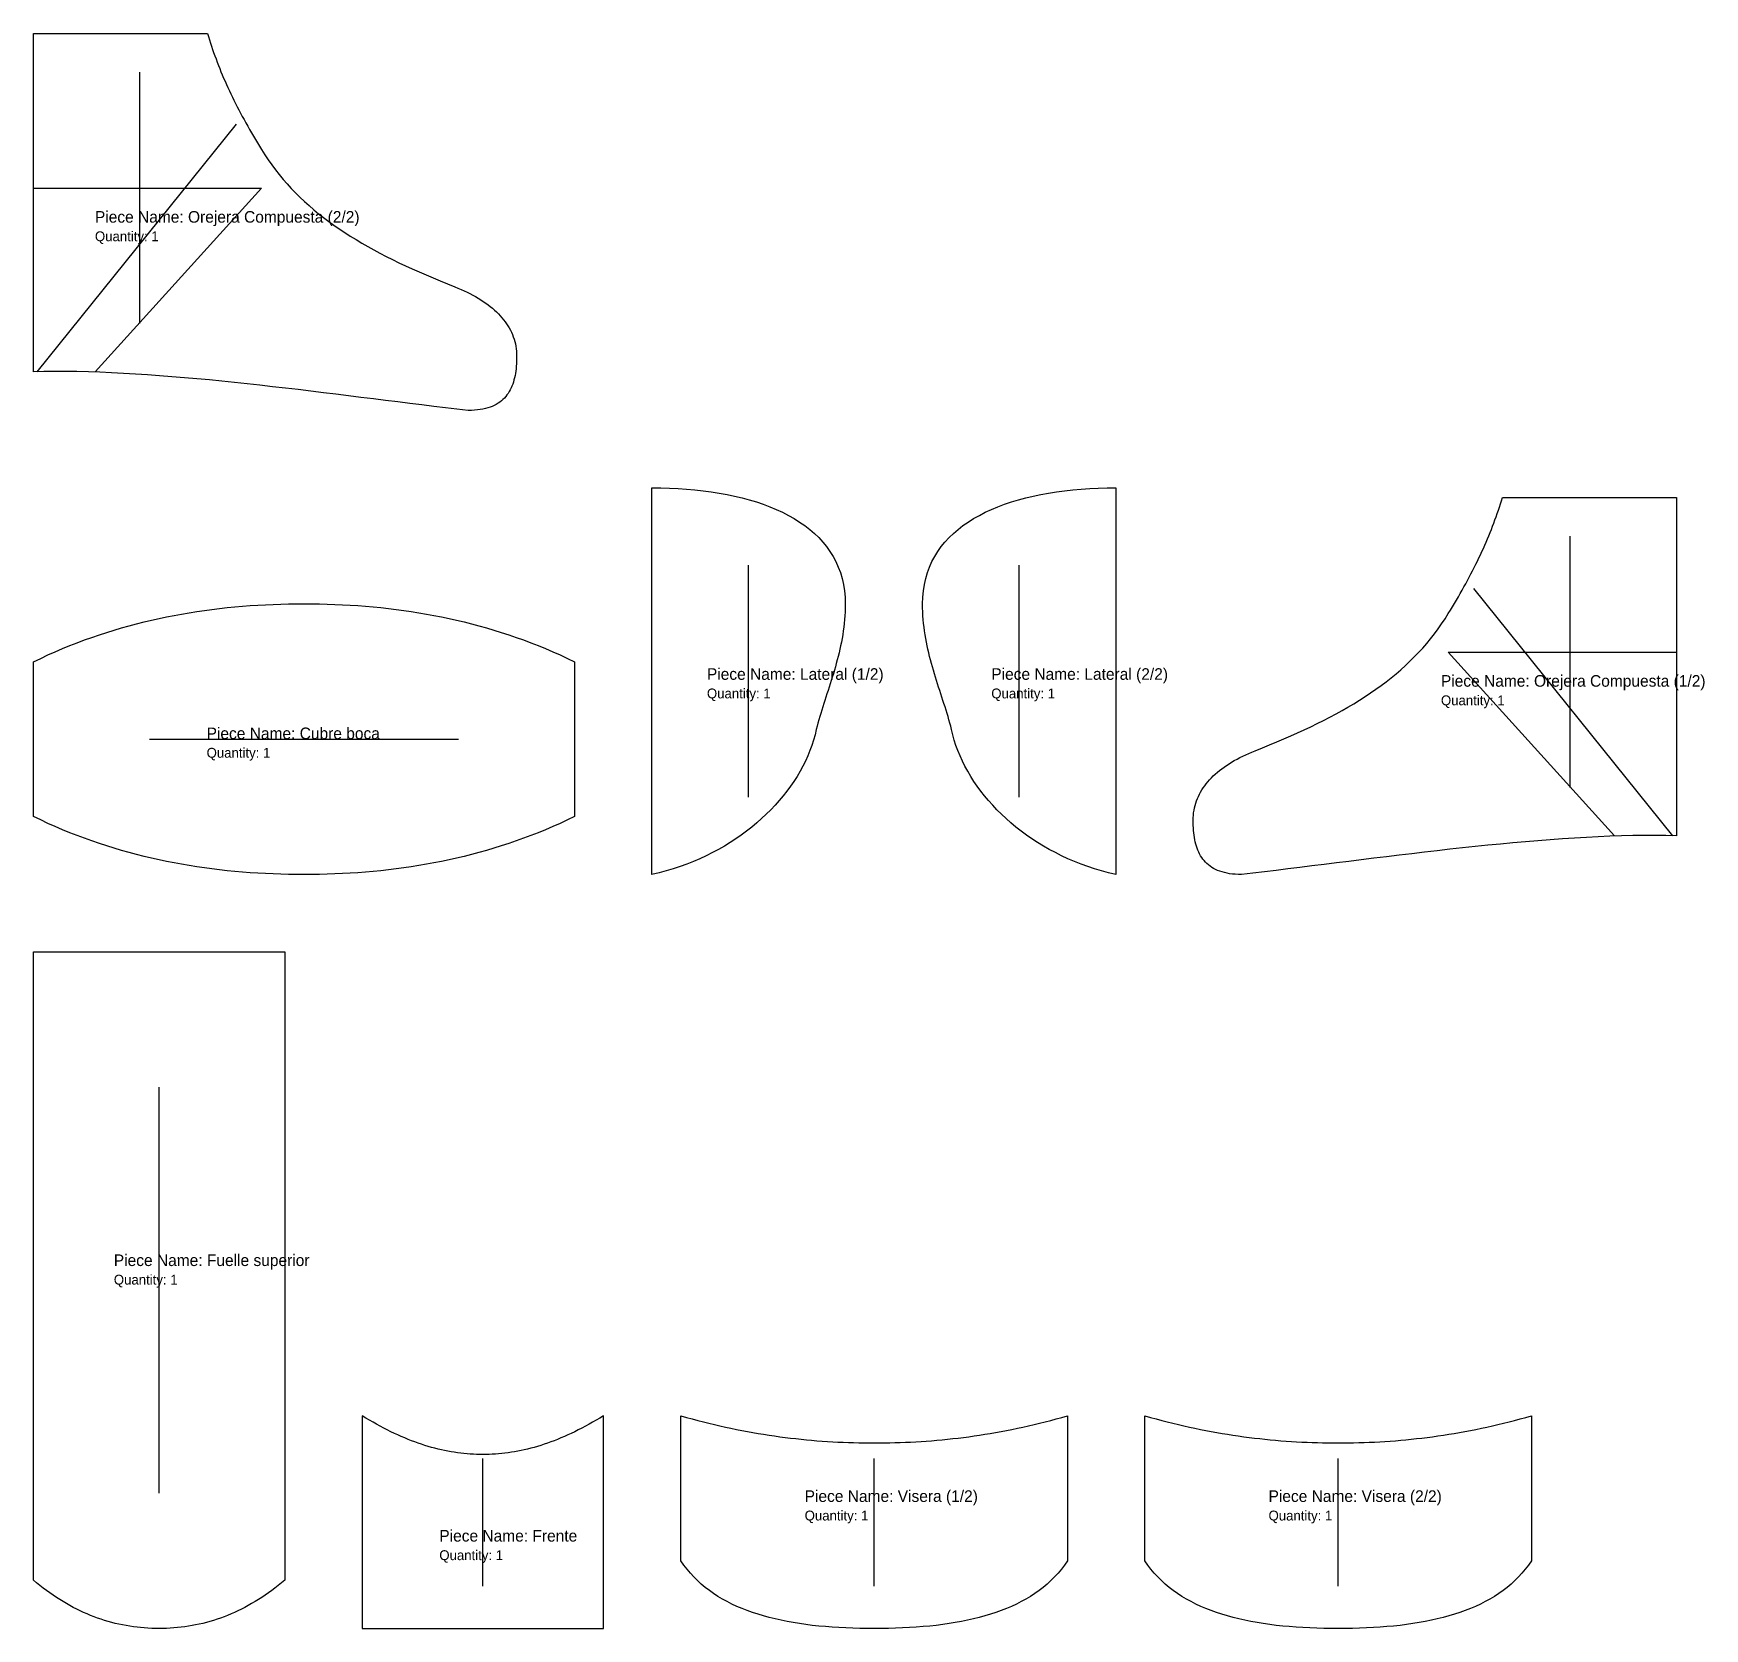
# Model space of a CAD drawing. Extents: x 0 to 86.5, y 0 to 82.5.
import ezdxf

# ---------------------------------------------------------------- set-up
doc = ezdxf.new("R2010")
doc.units = 0
for name, color, linetype in [('1', 7, 'Continuous'), ('4', 1, 'Continuous'), ('7', 3, 'Continuous'), ('8', 5, 'Continuous')]:
    doc.layers.add(name, color=color, linetype=linetype)

# ---------------------------------------------------------------- blocks, each defined once
blk = doc.blocks.new('PIECE_1_FUELLE_SUPERIOR')
at = {"layer": '1'}
blk.add_lwpolyline([(0, 2.5), (0, 35), (13, 35), (13, 2.5), (12.833, 2.36), (12.665, 2.225), (12.496, 2.094), (12.326, 1.967), (12.155, 1.843), (11.984, 1.725), (11.811, 1.61), (11.638, 1.499), (11.464, 1.392), (11.289, 1.29), (11.114, 1.191), (10.937, 1.096), (10.76, 1.006), (10.582, 0.919), (10.403, 0.837), (10.224, 0.758), (10.043, 0.683), (9.863, 0.613), (9.681, 0.546), (9.499, 0.483), (9.316, 0.424), (9.132, 0.369), (8.948, 0.318), (8.763, 0.27), (8.577, 0.227), (8.391, 0.187), (8.205, 0.152), (8.017, 0.12), (7.83, 0.091), (7.641, 0.067), (7.452, 0.047), (7.263, 0.03), (7.073, 0.017), (6.882, 0.007), (6.691, 0.002), (6.5, 0), (6.309, 0.002), (6.118, 0.007), (5.927, 0.017), (5.737, 0.03), (5.548, 0.047), (5.359, 0.067), (5.17, 0.091), (4.983, 0.12), (4.795, 0.152), (4.609, 0.187), (4.423, 0.227), (4.237, 0.27), (4.052, 0.318), (3.868, 0.369), (3.684, 0.424), (3.501, 0.483), (3.319, 0.546), (3.138, 0.613), (2.957, 0.683), (2.776, 0.758), (2.597, 0.837), (2.418, 0.919), (2.24, 1.006), (2.063, 1.096), (1.886, 1.191), (1.711, 1.29), (1.536, 1.392), (1.362, 1.499), (1.189, 1.61), (1.016, 1.725), (0.845, 1.843), (0.674, 1.967), (0.504, 2.094), (0.335, 2.225), (0.167, 2.36)], close=True, dxfattribs=at)
at = {"layer": '7'}
blk.add_line((6.5, 7), (6.5, 28), dxfattribs=at)
at = {"layer": '8'}
for s, height, p in [('Piece Name: Fuelle superior', 0.6, (4.16, 18.75)), ('Quantity: 1', 0.51, (4.16, 17.79))]:
    blk.add_text(s, height=height, dxfattribs=at).set_placement(p)
blk = doc.blocks.new('PIECE_2_FRENTE')
at = {"layer": '1'}
blk.add_lwpolyline([(0, 0), (12.5, 0), (12.5, 11), (12.309, 10.885), (12.119, 10.774), (11.931, 10.667), (11.744, 10.563), (11.558, 10.462), (11.374, 10.366), (11.191, 10.273), (11.008, 10.183), (10.827, 10.097), (10.647, 10.014), (10.469, 9.935), (10.291, 9.859), (10.114, 9.787), (9.938, 9.718), (9.763, 9.652), (9.589, 9.59), (9.416, 9.531), (9.244, 9.475), (9.072, 9.422), (8.902, 9.373), (8.732, 9.327), (8.562, 9.284), (8.394, 9.244), (8.226, 9.207), (8.059, 9.174), (7.892, 9.143), (7.726, 9.116), (7.56, 9.091), (7.395, 9.07), (7.23, 9.051), (7.066, 9.035), (6.902, 9.022), (6.739, 9.013), (6.576, 9.006), (6.413, 9.001), (6.25, 9), (6.087, 9.001), (5.924, 9.006), (5.761, 9.013), (5.598, 9.022), (5.434, 9.035), (5.27, 9.051), (5.105, 9.07), (4.94, 9.091), (4.774, 9.116), (4.608, 9.143), (4.441, 9.174), (4.274, 9.207), (4.106, 9.244), (3.938, 9.284), (3.768, 9.327), (3.598, 9.373), (3.428, 9.422), (3.256, 9.475), (3.084, 9.531), (2.911, 9.59), (2.737, 9.652), (2.562, 9.718), (2.386, 9.787), (2.209, 9.859), (2.031, 9.935), (1.853, 10.014), (1.673, 10.097), (1.492, 10.183), (1.309, 10.273), (1.126, 10.366), (0.942, 10.462), (0.756, 10.563), (0.569, 10.667), (0.381, 10.774), (0.191, 10.885), (0, 11)], close=True, dxfattribs=at)
at = {"layer": '7'}
blk.add_line((6.25, 2.2), (6.25, 8.8), dxfattribs=at)
at = {"layer": '8'}
for s, height, p in [('Piece Name: Frente', 0.6, (4, 4.5)), ('Quantity: 1', 0.51, (4, 3.54))]:
    blk.add_text(s, height=height, dxfattribs=at).set_placement(p)
blk = doc.blocks.new('PIECE_3_VISERA_1')
at = {"layer": '1'}
blk.add_lwpolyline([(0, 3.5), (0, 11), (0.291, 10.918), (0.581, 10.839), (0.871, 10.762), (1.159, 10.689), (1.447, 10.618), (1.734, 10.549), (2.02, 10.483), (2.305, 10.42), (2.589, 10.359), (2.873, 10.301), (3.155, 10.246), (3.437, 10.193), (3.718, 10.142), (3.998, 10.094), (4.278, 10.048), (4.557, 10.005), (4.835, 9.964), (5.113, 9.925), (5.389, 9.889), (5.665, 9.855), (5.941, 9.823), (6.215, 9.793), (6.49, 9.766), (6.763, 9.741), (7.036, 9.718), (7.308, 9.697), (7.58, 9.678), (7.851, 9.661), (8.121, 9.647), (8.391, 9.634), (8.661, 9.624), (8.929, 9.615), (9.198, 9.608), (9.466, 9.604), (9.733, 9.601), (10, 9.6), (10.267, 9.601), (10.534, 9.604), (10.802, 9.608), (11.071, 9.615), (11.339, 9.624), (11.609, 9.634), (11.879, 9.647), (12.149, 9.661), (12.42, 9.678), (12.692, 9.697), (12.964, 9.718), (13.237, 9.741), (13.51, 9.766), (13.785, 9.793), (14.059, 9.823), (14.335, 9.855), (14.611, 9.889), (14.888, 9.925), (15.165, 9.964), (15.443, 10.005), (15.722, 10.048), (16.002, 10.094), (16.282, 10.142), (16.563, 10.193), (16.845, 10.246), (17.127, 10.301), (17.411, 10.359), (17.695, 10.42), (17.98, 10.483), (18.266, 10.549), (18.553, 10.618), (18.841, 10.689), (19.129, 10.762), (19.419, 10.839), (19.709, 10.918), (20, 11), (20, 3.5), (19.846, 3.279), (19.683, 3.067), (19.511, 2.864), (19.331, 2.669), (19.143, 2.482), (18.947, 2.303), (18.743, 2.132), (18.531, 1.969), (18.311, 1.814), (18.084, 1.666), (17.849, 1.526), (17.607, 1.393), (17.359, 1.266), (17.103, 1.147), (16.84, 1.035), (16.571, 0.929), (16.295, 0.83), (16.012, 0.738), (15.724, 0.651), (15.429, 0.571), (15.129, 0.496), (14.822, 0.428), (14.51, 0.365), (14.193, 0.307), (13.87, 0.255), (13.541, 0.209), (13.208, 0.167), (12.869, 0.131), (12.526, 0.099), (12.178, 0.072), (11.826, 0.049), (11.469, 0.031), (11.108, 0.017), (10.742, 0.008), (10.373, 0.002), (10, 0), (9.627, 0.002), (9.258, 0.008), (8.892, 0.017), (8.531, 0.031), (8.174, 0.049), (7.822, 0.072), (7.474, 0.099), (7.131, 0.131), (6.792, 0.167), (6.459, 0.209), (6.13, 0.255), (5.807, 0.307), (5.49, 0.365), (5.178, 0.428), (4.871, 0.496), (4.571, 0.571), (4.276, 0.651), (3.988, 0.738), (3.705, 0.83), (3.429, 0.929), (3.16, 1.035), (2.897, 1.147), (2.641, 1.266), (2.393, 1.393), (2.151, 1.526), (1.916, 1.666), (1.689, 1.814), (1.469, 1.969), (1.257, 2.132), (1.053, 2.303), (0.857, 2.482), (0.669, 2.669), (0.489, 2.864), (0.317, 3.067), (0.154, 3.279)], close=True, dxfattribs=at)
at = {"layer": '7'}
blk.add_line((10, 2.2), (10, 8.8), dxfattribs=at)
at = {"layer": '8'}
for s, height, p in [('Piece Name: Visera (1/2)', 0.6, (6.4, 6.55)), ('Quantity: 1', 0.51, (6.4, 5.59))]:
    blk.add_text(s, height=height, dxfattribs=at).set_placement(p)
blk = doc.blocks.new('PIECE_4_VISERA_2')
at = {"layer": '1'}
blk.add_lwpolyline([(20, 3.5), (19.846, 3.279), (19.683, 3.067), (19.511, 2.864), (19.331, 2.669), (19.143, 2.482), (18.947, 2.303), (18.743, 2.132), (18.531, 1.969), (18.311, 1.814), (18.084, 1.666), (17.849, 1.526), (17.607, 1.393), (17.359, 1.266), (17.103, 1.147), (16.84, 1.035), (16.571, 0.929), (16.295, 0.83), (16.012, 0.738), (15.724, 0.651), (15.429, 0.571), (15.129, 0.496), (14.822, 0.428), (14.51, 0.365), (14.193, 0.307), (13.87, 0.255), (13.541, 0.209), (13.208, 0.167), (12.869, 0.131), (12.526, 0.099), (12.178, 0.072), (11.826, 0.049), (11.469, 0.031), (11.108, 0.017), (10.742, 0.008), (10.373, 0.002), (10, 0), (9.627, 0.002), (9.258, 0.008), (8.892, 0.017), (8.531, 0.031), (8.174, 0.049), (7.822, 0.072), (7.474, 0.099), (7.131, 0.131), (6.792, 0.167), (6.459, 0.209), (6.13, 0.255), (5.807, 0.307), (5.49, 0.365), (5.178, 0.428), (4.871, 0.496), (4.571, 0.571), (4.276, 0.651), (3.988, 0.738), (3.705, 0.83), (3.429, 0.929), (3.16, 1.035), (2.897, 1.147), (2.641, 1.266), (2.393, 1.393), (2.151, 1.526), (1.916, 1.666), (1.689, 1.814), (1.469, 1.969), (1.257, 2.132), (1.053, 2.303), (0.857, 2.482), (0.669, 2.669), (0.489, 2.864), (0.317, 3.067), (0.154, 3.279), (0, 3.5), (0, 11), (0.291, 10.918), (0.581, 10.839), (0.871, 10.762), (1.159, 10.689), (1.447, 10.618), (1.734, 10.549), (2.02, 10.483), (2.305, 10.42), (2.589, 10.359), (2.873, 10.301), (3.155, 10.246), (3.437, 10.193), (3.718, 10.142), (3.998, 10.094), (4.278, 10.048), (4.557, 10.005), (4.835, 9.964), (5.113, 9.925), (5.389, 9.889), (5.665, 9.855), (5.941, 9.823), (6.215, 9.793), (6.49, 9.766), (6.763, 9.741), (7.036, 9.718), (7.308, 9.697), (7.58, 9.678), (7.851, 9.661), (8.121, 9.647), (8.391, 9.634), (8.661, 9.624), (8.929, 9.615), (9.198, 9.608), (9.466, 9.604), (9.733, 9.601), (10, 9.6), (10.267, 9.601), (10.534, 9.604), (10.802, 9.608), (11.071, 9.615), (11.339, 9.624), (11.609, 9.634), (11.879, 9.647), (12.149, 9.661), (12.42, 9.678), (12.692, 9.697), (12.964, 9.718), (13.237, 9.741), (13.51, 9.766), (13.785, 9.793), (14.059, 9.823), (14.335, 9.855), (14.611, 9.889), (14.888, 9.925), (15.165, 9.964), (15.443, 10.005), (15.722, 10.048), (16.002, 10.094), (16.282, 10.142), (16.563, 10.193), (16.845, 10.246), (17.127, 10.301), (17.411, 10.359), (17.695, 10.42), (17.98, 10.483), (18.266, 10.549), (18.553, 10.618), (18.841, 10.689), (19.129, 10.762), (19.419, 10.839), (19.709, 10.918), (20, 11)], close=True, dxfattribs=at)
at = {"layer": '7'}
blk.add_line((10, 2.2), (10, 8.8), dxfattribs=at)
at = {"layer": '8'}
for s, height, p in [('Piece Name: Visera (2/2)', 0.6, (6.4, 6.55)), ('Quantity: 1', 0.51, (6.4, 5.59))]:
    blk.add_text(s, height=height, dxfattribs=at).set_placement(p)
blk = doc.blocks.new('PIECE_5_CUBRE_BOCA')
at = {"layer": '1'}
blk.add_lwpolyline([(0, 3), (0, 11), (0.375, 11.18), (0.752, 11.354), (1.129, 11.521), (1.507, 11.682), (1.886, 11.837), (2.266, 11.986), (2.647, 12.129), (3.029, 12.266), (3.411, 12.397), (3.794, 12.522), (4.178, 12.642), (4.563, 12.756), (4.949, 12.864), (5.335, 12.967), (5.722, 13.064), (6.11, 13.156), (6.498, 13.243), (6.888, 13.325), (7.277, 13.402), (7.668, 13.473), (8.059, 13.54), (8.451, 13.602), (8.844, 13.659), (9.237, 13.711), (9.631, 13.759), (10.025, 13.802), (10.42, 13.841), (10.816, 13.875), (11.212, 13.905), (11.609, 13.931), (12.006, 13.952), (12.404, 13.97), (12.802, 13.983), (13.201, 13.992), (13.6, 13.998), (14, 14), (14.4, 13.998), (14.799, 13.992), (15.198, 13.983), (15.596, 13.97), (15.994, 13.952), (16.391, 13.931), (16.788, 13.905), (17.184, 13.875), (17.58, 13.841), (17.975, 13.802), (18.369, 13.759), (18.763, 13.711), (19.156, 13.659), (19.549, 13.602), (19.941, 13.54), (20.332, 13.473), (20.723, 13.402), (21.113, 13.325), (21.502, 13.243), (21.89, 13.156), (22.278, 13.064), (22.665, 12.967), (23.051, 12.864), (23.437, 12.756), (23.822, 12.642), (24.206, 12.522), (24.589, 12.397), (24.971, 12.266), (25.353, 12.129), (25.734, 11.986), (26.114, 11.837), (26.493, 11.682), (26.871, 11.521), (27.248, 11.354), (27.625, 11.18), (28, 11), (28, 3), (27.625, 2.82), (27.248, 2.646), (26.871, 2.479), (26.493, 2.318), (26.114, 2.163), (25.734, 2.014), (25.353, 1.871), (24.971, 1.734), (24.589, 1.603), (24.206, 1.478), (23.822, 1.358), (23.437, 1.244), (23.051, 1.136), (22.665, 1.033), (22.278, 0.936), (21.89, 0.844), (21.502, 0.757), (21.113, 0.675), (20.723, 0.598), (20.332, 0.527), (19.941, 0.46), (19.549, 0.398), (19.156, 0.341), (18.763, 0.289), (18.369, 0.241), (17.975, 0.198), (17.58, 0.159), (17.184, 0.125), (16.788, 0.095), (16.391, 0.069), (15.994, 0.048), (15.596, 0.03), (15.198, 0.017), (14.799, 0.008), (14.4, 0.002), (14, 0), (13.6, 0.002), (13.201, 0.008), (12.802, 0.017), (12.404, 0.03), (12.006, 0.048), (11.609, 0.069), (11.212, 0.095), (10.816, 0.125), (10.42, 0.159), (10.025, 0.198), (9.631, 0.241), (9.237, 0.289), (8.844, 0.341), (8.451, 0.398), (8.059, 0.46), (7.668, 0.527), (7.277, 0.598), (6.888, 0.675), (6.498, 0.757), (6.11, 0.844), (5.722, 0.936), (5.335, 1.033), (4.949, 1.136), (4.563, 1.244), (4.178, 1.358), (3.794, 1.478), (3.411, 1.603), (3.029, 1.734), (2.647, 1.871), (2.266, 2.014), (1.886, 2.163), (1.507, 2.318), (1.129, 2.479), (0.752, 2.646), (0.375, 2.82)], close=True, dxfattribs=at)
at = {"layer": '7'}
blk.add_line((6, 7), (22, 7), dxfattribs=at)
at = {"layer": '8'}
for s, height, p in [('Piece Name: Cubre boca', 0.6, (8.96, 7)), ('Quantity: 1', 0.51, (8.96, 6.04))]:
    blk.add_text(s, height=height, dxfattribs=at).set_placement(p)
blk = doc.blocks.new('PIECE_6_LATERAL_1')
at = {"layer": '1'}
blk.add_lwpolyline([(0, 0), (0, 20), (0.456, 19.996), (0.907, 19.983), (1.352, 19.962), (1.791, 19.933), (2.224, 19.894), (2.65, 19.847), (3.069, 19.791), (3.48, 19.727), (3.883, 19.653), (4.277, 19.57), (4.662, 19.479), (5.037, 19.378), (5.402, 19.268), (5.757, 19.148), (6.101, 19.019), (6.433, 18.881), (6.754, 18.733), (7.062, 18.575), (7.358, 18.408), (7.641, 18.23), (7.909, 18.043), (8.164, 17.846), (8.404, 17.639), (8.63, 17.422), (8.839, 17.195), (9.033, 16.957), (9.211, 16.709), (9.372, 16.451), (9.515, 16.182), (9.641, 15.903), (9.749, 15.613), (9.838, 15.312), (9.908, 15), (9.959, 14.678), (9.99, 14.344), (10, 14), (9.998, 13.793), (9.991, 13.588), (9.98, 13.385), (9.965, 13.184), (9.946, 12.986), (9.924, 12.789), (9.898, 12.595), (9.868, 12.402), (9.836, 12.211), (9.801, 12.022), (9.763, 11.834), (9.722, 11.648), (9.679, 11.464), (9.635, 11.281), (9.588, 11.099), (9.539, 10.919), (9.489, 10.74), (9.438, 10.562), (9.385, 10.386), (9.331, 10.211), (9.277, 10.036), (9.222, 9.863), (9.167, 9.69), (9.111, 9.519), (9.056, 9.348), (9, 9.177), (8.945, 9.008), (8.891, 8.839), (8.837, 8.67), (8.785, 8.502), (8.733, 8.335), (8.683, 8.167), (8.635, 8), (8.588, 7.833), (8.543, 7.667), (8.5, 7.5), (8.436, 7.225), (8.359, 6.951), (8.272, 6.678), (8.172, 6.407), (8.062, 6.136), (7.94, 5.868), (7.807, 5.602), (7.664, 5.338), (7.509, 5.077), (7.345, 4.818), (7.17, 4.563), (6.985, 4.311), (6.79, 4.063), (6.586, 3.819), (6.372, 3.579), (6.149, 3.344), (5.916, 3.113), (5.675, 2.888), (5.425, 2.667), (5.166, 2.453), (4.899, 2.244), (4.623, 2.041), (4.34, 1.845), (4.048, 1.656), (3.749, 1.473), (3.442, 1.298), (3.128, 1.13), (2.807, 0.97), (2.479, 0.817), (2.144, 0.674), (1.802, 0.538), (1.454, 0.412), (1.099, 0.295), (0.739, 0.187), (0.372, 0.088)], close=True, dxfattribs=at)
at = {"layer": '7'}
blk.add_line((5, 4), (5, 16), dxfattribs=at)
at = {"layer": '8'}
for s, height, p in [('Piece Name: Lateral (1/2)', 0.6, (2.844, 10.069)), ('Quantity: 1', 0.51, (2.844, 9.109))]:
    blk.add_text(s, height=height, dxfattribs=at).set_placement(p)
blk = doc.blocks.new('PIECE_7_LATERAL_2')
at = {"layer": '1'}
blk.add_lwpolyline([(10, 0), (9.628, 0.088), (9.261, 0.187), (8.901, 0.295), (8.546, 0.412), (8.198, 0.538), (7.856, 0.674), (7.521, 0.817), (7.193, 0.97), (6.872, 1.13), (6.558, 1.298), (6.251, 1.473), (5.952, 1.656), (5.66, 1.845), (5.377, 2.041), (5.101, 2.244), (4.834, 2.453), (4.575, 2.667), (4.325, 2.888), (4.084, 3.113), (3.851, 3.344), (3.628, 3.579), (3.414, 3.819), (3.21, 4.063), (3.015, 4.311), (2.83, 4.563), (2.655, 4.818), (2.491, 5.077), (2.336, 5.338), (2.193, 5.602), (2.06, 5.868), (1.938, 6.136), (1.828, 6.407), (1.728, 6.678), (1.641, 6.951), (1.564, 7.225), (1.5, 7.5), (1.457, 7.667), (1.412, 7.833), (1.365, 8), (1.317, 8.167), (1.267, 8.335), (1.215, 8.502), (1.163, 8.67), (1.109, 8.839), (1.055, 9.008), (1, 9.177), (0.944, 9.348), (0.889, 9.519), (0.833, 9.69), (0.778, 9.863), (0.723, 10.036), (0.669, 10.211), (0.615, 10.386), (0.562, 10.562), (0.511, 10.74), (0.461, 10.919), (0.412, 11.099), (0.365, 11.281), (0.321, 11.464), (0.278, 11.648), (0.237, 11.834), (0.199, 12.022), (0.164, 12.211), (0.132, 12.402), (0.102, 12.595), (0.076, 12.789), (0.054, 12.986), (0.035, 13.184), (0.02, 13.385), (0.009, 13.588), (0.002, 13.793), (0, 14), (0.01, 14.344), (0.041, 14.678), (0.092, 15), (0.162, 15.312), (0.251, 15.613), (0.359, 15.903), (0.485, 16.182), (0.628, 16.451), (0.789, 16.709), (0.967, 16.957), (1.161, 17.195), (1.37, 17.422), (1.596, 17.639), (1.836, 17.846), (2.091, 18.043), (2.359, 18.23), (2.642, 18.408), (2.938, 18.575), (3.246, 18.733), (3.567, 18.881), (3.899, 19.019), (4.243, 19.148), (4.598, 19.268), (4.963, 19.378), (5.338, 19.479), (5.723, 19.57), (6.117, 19.653), (6.52, 19.727), (6.931, 19.791), (7.35, 19.847), (7.776, 19.894), (8.209, 19.933), (8.648, 19.962), (9.093, 19.983), (9.544, 19.996), (10, 20)], close=True, dxfattribs=at)
at = {"layer": '7'}
blk.add_line((5, 4), (5, 16), dxfattribs=at)
at = {"layer": '8'}
for s, height, p in [('Piece Name: Lateral (2/2)', 0.6, (3.556, 10.069)), ('Quantity: 1', 0.51, (3.556, 9.109))]:
    blk.add_text(s, height=height, dxfattribs=at).set_placement(p)
blk = doc.blocks.new('PIECE_8_OREJERA_COMPUESTA_1')
at = {"layer": '1'}
blk.add_lwpolyline([(16, 19.5), (25, 19.5), (25, 2), (24.453, 2.013), (23.894, 2.019), (23.326, 2.018), (22.747, 2.01), (22.159, 1.997), (21.563, 1.977), (20.958, 1.951), (20.346, 1.92), (19.727, 1.884), (19.101, 1.843), (18.47, 1.798), (17.833, 1.748), (17.192, 1.694), (16.547, 1.637), (15.898, 1.576), (15.247, 1.512), (14.593, 1.445), (13.938, 1.375), (13.281, 1.303), (12.623, 1.229), (11.966, 1.153), (11.309, 1.076), (10.654, 0.998), (10, 0.919), (9.348, 0.839), (8.7, 0.758), (8.055, 0.678), (7.414, 0.598), (6.777, 0.519), (6.146, 0.44), (5.52, 0.362), (4.901, 0.286), (4.289, 0.211), (3.684, 0.139), (3.088, 0.068), (2.5, 0), (2.337, 0.003), (2.18, 0.011), (2.031, 0.025), (1.888, 0.043), (1.751, 0.067), (1.62, 0.096), (1.496, 0.13), (1.378, 0.169), (1.266, 0.213), (1.159, 0.261), (1.058, 0.313), (0.963, 0.37), (0.873, 0.432), (0.788, 0.497), (0.709, 0.567), (0.634, 0.641), (0.565, 0.719), (0.5, 0.8), (0.44, 0.885), (0.384, 0.974), (0.333, 1.066), (0.286, 1.162), (0.243, 1.261), (0.204, 1.363), (0.169, 1.468), (0.137, 1.576), (0.109, 1.688), (0.085, 1.801), (0.064, 1.918), (0.046, 2.037), (0.032, 2.159), (0.02, 2.283), (0.011, 2.409), (0.005, 2.537), (0.001, 2.668), (0, 2.8), (0.003, 2.932), (0.011, 3.063), (0.025, 3.192), (0.044, 3.319), (0.068, 3.444), (0.098, 3.567), (0.133, 3.688), (0.173, 3.807), (0.219, 3.925), (0.269, 4.041), (0.325, 4.155), (0.385, 4.267), (0.451, 4.377), (0.521, 4.485), (0.596, 4.592), (0.676, 4.696), (0.761, 4.799), (0.85, 4.9), (0.944, 4.999), (1.043, 5.096), (1.146, 5.192), (1.253, 5.285), (1.365, 5.377), (1.481, 5.467), (1.602, 5.555), (1.727, 5.641), (1.856, 5.725), (1.99, 5.807), (2.127, 5.888), (2.269, 5.967), (2.414, 6.044), (2.564, 6.119), (2.717, 6.192), (2.874, 6.263), (3.035, 6.332), (3.2, 6.4), (3.581, 6.55), (3.956, 6.702), (4.325, 6.855), (4.689, 7.009), (5.047, 7.165), (5.399, 7.322), (5.746, 7.481), (6.087, 7.642), (6.422, 7.805), (6.751, 7.97), (7.075, 8.137), (7.393, 8.307), (7.704, 8.48), (8.01, 8.655), (8.311, 8.834), (8.605, 9.015), (8.893, 9.2), (9.175, 9.388), (9.451, 9.579), (9.721, 9.774), (9.985, 9.973), (10.243, 10.175), (10.495, 10.382), (10.741, 10.593), (10.98, 10.808), (11.214, 11.027), (11.441, 11.252), (11.661, 11.481), (11.876, 11.714), (12.084, 11.953), (12.286, 12.197), (12.482, 12.447), (12.671, 12.701), (12.854, 12.962), (13.03, 13.228), (13.2, 13.5), (13.307, 13.675), (13.413, 13.848), (13.517, 14.021), (13.619, 14.193), (13.719, 14.364), (13.817, 14.535), (13.914, 14.705), (14.009, 14.874), (14.102, 15.042), (14.193, 15.21), (14.282, 15.378), (14.37, 15.544), (14.457, 15.711), (14.541, 15.877), (14.624, 16.043), (14.705, 16.208), (14.785, 16.373), (14.863, 16.538), (14.939, 16.702), (15.013, 16.866), (15.087, 17.03), (15.158, 17.194), (15.228, 17.358), (15.296, 17.522), (15.363, 17.686), (15.428, 17.85), (15.492, 18.014), (15.554, 18.178), (15.615, 18.342), (15.675, 18.507), (15.732, 18.672), (15.789, 18.837), (15.844, 19.002), (15.897, 19.168), (15.949, 19.334)], close=True, dxfattribs=at)
at = {"layer": '4'}
for points in [[(14.5, 14.8), (24.8, 2)], [(13.2, 11.5), (25, 11.5)], [(13.2, 11.5), (21.8, 2)]]:
    blk.add_lwpolyline(points, dxfattribs=at)
at = {"layer": '7'}
blk.add_line((19.5, 4.5), (19.5, 17.5), dxfattribs=at)
at = {"layer": '8'}
for s, height, p in [('Piece Name: Orejera Compuesta (1/2)', 0.6, (12.818, 9.713)), ('Quantity: 1', 0.51, (12.818, 8.753))]:
    blk.add_text(s, height=height, dxfattribs=at).set_placement(p)
blk = doc.blocks.new('PIECE_9_OREJERA_COMPUESTA_2')
at = {"layer": '1'}
blk.add_lwpolyline([(9, 19.5), (9.051, 19.334), (9.103, 19.168), (9.156, 19.002), (9.211, 18.837), (9.268, 18.672), (9.325, 18.507), (9.385, 18.342), (9.446, 18.178), (9.508, 18.014), (9.572, 17.85), (9.637, 17.686), (9.704, 17.522), (9.772, 17.358), (9.842, 17.194), (9.913, 17.03), (9.987, 16.866), (10.061, 16.702), (10.138, 16.538), (10.215, 16.373), (10.295, 16.208), (10.376, 16.043), (10.459, 15.877), (10.543, 15.711), (10.63, 15.544), (10.718, 15.378), (10.807, 15.21), (10.898, 15.042), (10.991, 14.874), (11.086, 14.705), (11.183, 14.535), (11.281, 14.364), (11.381, 14.193), (11.483, 14.021), (11.587, 13.848), (11.693, 13.675), (11.8, 13.5), (11.97, 13.228), (12.146, 12.962), (12.329, 12.701), (12.518, 12.447), (12.714, 12.197), (12.916, 11.953), (13.124, 11.714), (13.339, 11.481), (13.559, 11.252), (13.786, 11.027), (14.02, 10.808), (14.259, 10.593), (14.505, 10.382), (14.757, 10.175), (15.015, 9.973), (15.279, 9.774), (15.549, 9.579), (15.825, 9.388), (16.107, 9.2), (16.395, 9.015), (16.689, 8.834), (16.99, 8.655), (17.296, 8.48), (17.607, 8.307), (17.925, 8.137), (18.249, 7.97), (18.578, 7.805), (18.913, 7.642), (19.254, 7.481), (19.601, 7.322), (19.953, 7.165), (20.311, 7.009), (20.675, 6.855), (21.044, 6.702), (21.419, 6.55), (21.8, 6.4), (21.965, 6.332), (22.126, 6.263), (22.283, 6.192), (22.436, 6.119), (22.586, 6.044), (22.731, 5.967), (22.873, 5.888), (23.01, 5.807), (23.144, 5.725), (23.273, 5.641), (23.398, 5.555), (23.519, 5.467), (23.635, 5.377), (23.747, 5.285), (23.854, 5.192), (23.957, 5.096), (24.056, 4.999), (24.15, 4.9), (24.239, 4.799), (24.324, 4.696), (24.404, 4.592), (24.479, 4.485), (24.549, 4.377), (24.615, 4.267), (24.675, 4.155), (24.731, 4.041), (24.781, 3.925), (24.827, 3.807), (24.867, 3.688), (24.902, 3.567), (24.932, 3.444), (24.956, 3.319), (24.975, 3.192), (24.989, 3.063), (24.997, 2.932), (25, 2.8), (24.999, 2.668), (24.995, 2.537), (24.989, 2.409), (24.98, 2.283), (24.968, 2.159), (24.954, 2.037), (24.936, 1.918), (24.915, 1.801), (24.891, 1.688), (24.863, 1.576), (24.831, 1.468), (24.796, 1.363), (24.757, 1.261), (24.714, 1.162), (24.667, 1.066), (24.616, 0.974), (24.56, 0.885), (24.5, 0.8), (24.435, 0.719), (24.366, 0.641), (24.291, 0.567), (24.212, 0.497), (24.127, 0.432), (24.037, 0.37), (23.942, 0.313), (23.841, 0.261), (23.734, 0.213), (23.622, 0.169), (23.504, 0.13), (23.38, 0.096), (23.249, 0.067), (23.112, 0.043), (22.969, 0.025), (22.82, 0.011), (22.663, 0.003), (22.5, 0), (21.912, 0.068), (21.316, 0.139), (20.711, 0.211), (20.099, 0.286), (19.48, 0.362), (18.854, 0.44), (18.223, 0.519), (17.586, 0.598), (16.945, 0.678), (16.3, 0.758), (15.652, 0.839), (15, 0.919), (14.346, 0.998), (13.691, 1.076), (13.034, 1.153), (12.377, 1.229), (11.719, 1.303), (11.062, 1.375), (10.407, 1.445), (9.753, 1.512), (9.102, 1.576), (8.453, 1.637), (7.808, 1.694), (7.167, 1.748), (6.53, 1.798), (5.899, 1.843), (5.273, 1.884), (4.654, 1.92), (4.042, 1.951), (3.437, 1.977), (2.841, 1.997), (2.253, 2.01), (1.674, 2.018), (1.106, 2.019), (0.547, 2.013), (0, 2), (0, 19.5)], close=True, dxfattribs=at)
at = {"layer": '4'}
for points in [[(0.2, 2), (10.5, 14.8)], [(0, 11.5), (11.8, 11.5)], [(3.2, 2), (11.8, 11.5)]]:
    blk.add_lwpolyline(points, dxfattribs=at)
at = {"layer": '7'}
blk.add_line((5.5, 4.5), (5.5, 17.5), dxfattribs=at)
at = {"layer": '8'}
for s, height, p in [('Piece Name: Orejera Compuesta (2/2)', 0.6, (3.182, 9.713)), ('Quantity: 1', 0.51, (3.182, 8.753))]:
    blk.add_text(s, height=height, dxfattribs=at).set_placement(p)

msp = doc.modelspace()

# ---------------------------------------------------------------- block references
at = {"layer": '1'}
for name, p in [('PIECE_9_OREJERA_COMPUESTA_2', (0, 63)), ('PIECE_6_LATERAL_1', (32, 39)), ('PIECE_7_LATERAL_2', (46, 39)), ('PIECE_8_OREJERA_COMPUESTA_1', (60, 39)), ('PIECE_5_CUBRE_BOCA', (0, 39)), ('PIECE_1_FUELLE_SUPERIOR', (0, 0)), ('PIECE_2_FRENTE', (17, 0)), ('PIECE_3_VISERA_1', (33.5, 0)), ('PIECE_4_VISERA_2', (57.5, 0))]:
    msp.add_blockref(name, p, dxfattribs=at)

doc.saveas('drawing.dxf')
